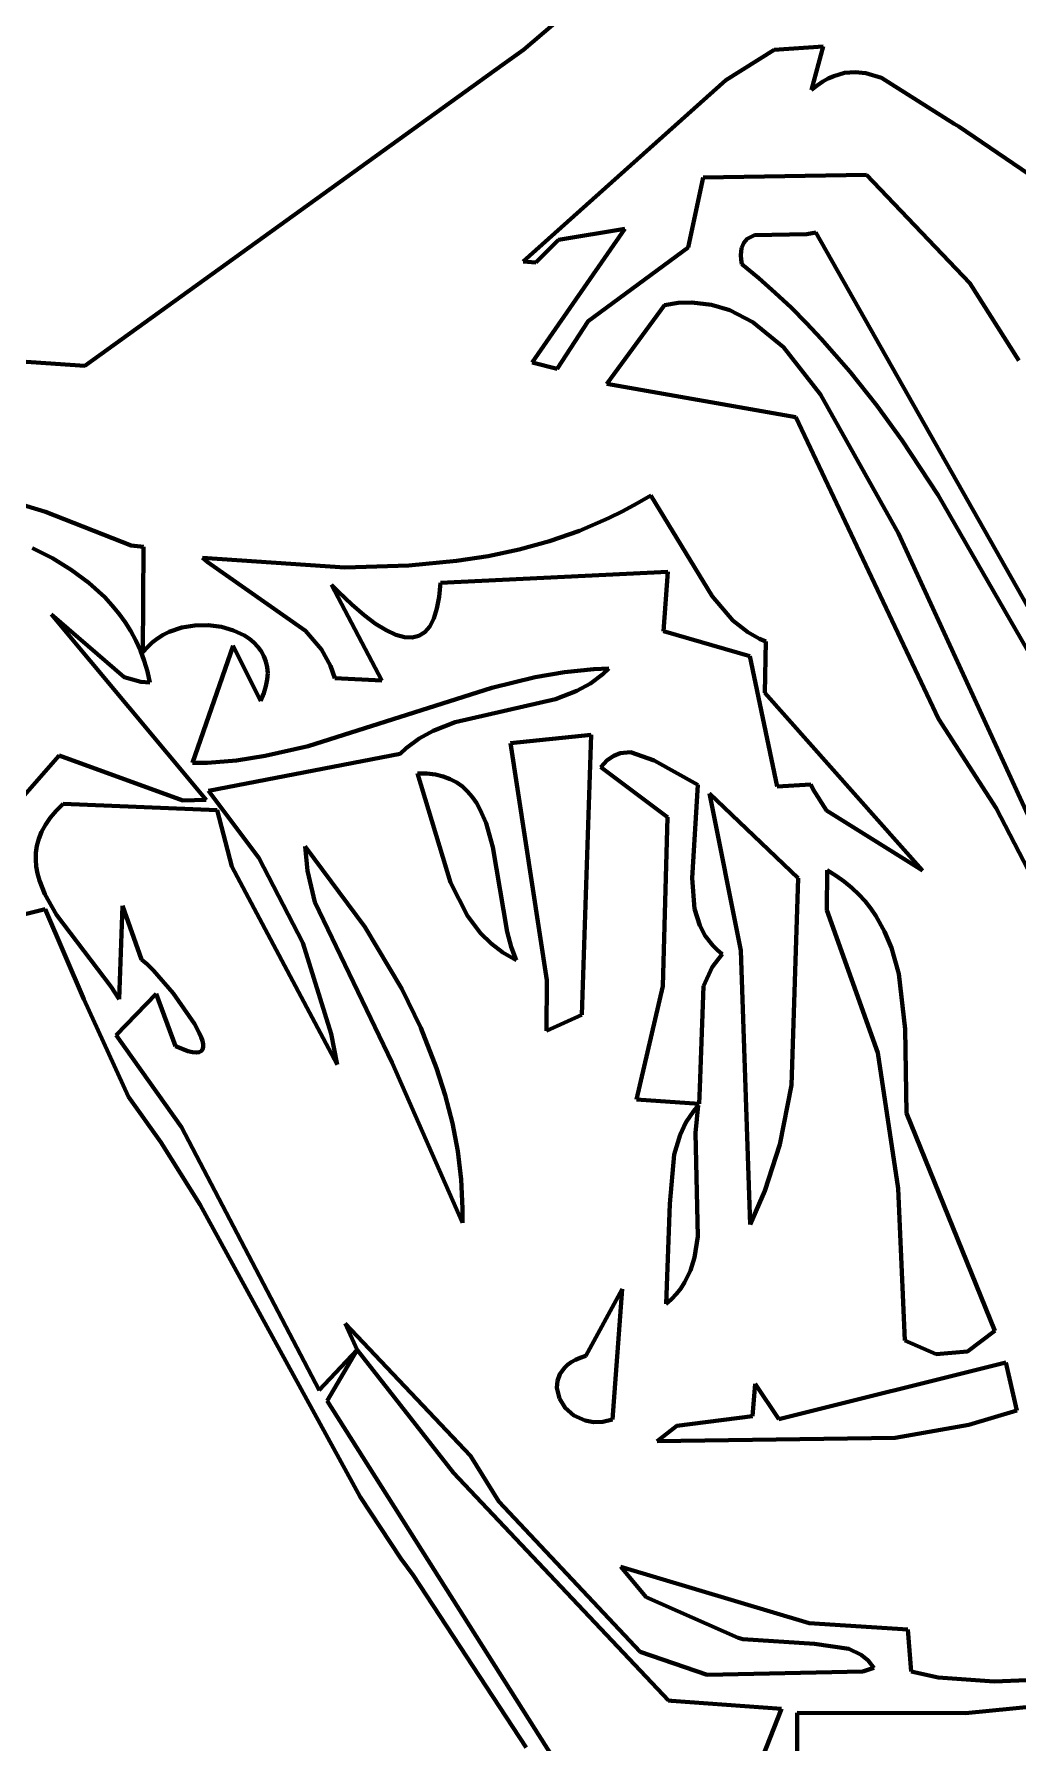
# Model space of a CAD drawing. Header units: millimetres. Extents: x 0 to 11, y 0 to 14.1.
# Drawn here: x 4.352 to 4.872, y 3.557 to 4.459 of the extents above; entities that cross this region are included whole.
import ezdxf

# ---------------------------------------------------------------- set-up
doc = ezdxf.new("R2010")
doc.units = ezdxf.units.MM
doc.layers.add('color#010101ff', color=7, linetype='CONTINUOUS', lineweight=100)
doc.layers.add('color#fefefeff', color=7, linetype='CONTINUOUS', lineweight=100)

msp = doc.modelspace()

# ---------------------------------------------------------------- linework, layer by layer
at = {"layer": 'color#010101ff'}
for p, q in [((4.61045, 4.45085), (4.67441, 4.50523)), ((4.59941, 4.44288), (4.61045, 4.45085)), ((4.74289, 4.4507), (4.7174, 4.43475)), ((4.76871, 4.45256), (4.74289, 4.4507)), ((4.76258, 4.42966), (4.76871, 4.45256)), ((4.37878, 4.28394), (4.59941, 4.44288)), ((4.7174, 4.43475), (4.6104, 4.33907)), ((4.76554, 4.43203), (4.76258, 4.42966)), ((4.76848, 4.43402), (4.76554, 4.43203)), ((4.7714, 4.43565), (4.76848, 4.43402)), ((4.77429, 4.43693), (4.7714, 4.43565)), ((4.78003, 4.43855), (4.77429, 4.43693)), ((4.78568, 4.43901), (4.78003, 4.43855)), ((4.79124, 4.43846), (4.78568, 4.43901)), ((4.79945, 4.43605), (4.79124, 4.43846)), ((4.83798, 4.41166), (4.79945, 4.43605)), ((4.84041, 4.41021), (4.83798, 4.41166)), ((5.09662, 4.2354), (4.84041, 4.41021)), ((4.69751, 4.34643), (4.70537, 4.38337)), ((4.70537, 4.38337), (4.79168, 4.38479)), ((4.79168, 4.38479), (4.84617, 4.32757)), ((4.66396, 4.35616), (4.61509, 4.28564)), ((4.61707, 4.33846), (4.62901, 4.35046)), ((4.62901, 4.35046), (4.66396, 4.35616)), ((4.72862, 4.3509), (4.72675, 4.34881)), ((4.73251, 4.35286), (4.72862, 4.3509)), ((4.76016, 4.35349), (4.73251, 4.35286)), ((4.76494, 4.35426), (4.76016, 4.35349)), ((4.94844, 4.02987), (4.76494, 4.35426)), ((4.64462, 4.30741), (4.69751, 4.34643)), ((4.72557, 4.34598), (4.7252, 4.34229)), ((4.7252, 4.34229), (4.72535, 4.3401)), ((4.72675, 4.34881), (4.72557, 4.34598)), ((4.6104, 4.33907), (4.61707, 4.33846)), ((4.72535, 4.3401), (4.72573, 4.33765)), ((4.72573, 4.33765), (4.73469, 4.33021)), ((4.73469, 4.33021), (4.74336, 4.32253)), ((4.74336, 4.32253), (4.75175, 4.31462)), ((4.84617, 4.32757), (4.87198, 4.28679)), ((4.68489, 4.3159), (4.65443, 4.27435)), ((4.69224, 4.3171), (4.68489, 4.3159)), ((4.69939, 4.31737), (4.69224, 4.3171)), ((4.70969, 4.31615), (4.69939, 4.31737)), ((4.71946, 4.31321), (4.70969, 4.31615)), ((4.75175, 4.31462), (4.75987, 4.30649)), ((4.6283, 4.28224), (4.64462, 4.30741)), ((4.73163, 4.30698), (4.71946, 4.31321)), ((4.74787, 4.29375), (4.73163, 4.30698)), ((4.75987, 4.30649), (4.76775, 4.29815)), ((4.20071, 4.29596), (4.37878, 4.28394)), ((4.76775, 4.29815), (4.7828, 4.28089)), ((4.76726, 4.26874), (4.74787, 4.29375)), ((4.61509, 4.28564), (4.6283, 4.28224)), ((4.7828, 4.28089), (4.79701, 4.26293)), ((4.65443, 4.27435), (4.75422, 4.25684)), ((4.80845, 4.19541), (4.76726, 4.26874)), ((4.79701, 4.26293), (4.81048, 4.24437)), ((4.75422, 4.25684), (4.8297, 4.0975)), ((4.81048, 4.24437), (4.82953, 4.21561)), ((4.67764, 4.21542), (4.67034, 4.2111)), ((4.7101, 4.16219), (4.67764, 4.21542)), ((4.82953, 4.21561), (4.91571, 4.06565)), ((4.35809, 4.20687), (4.33669, 4.21326)), ((4.40336, 4.18904), (4.35809, 4.20687)), ((4.66292, 4.20709), (4.65538, 4.20337)), ((4.67034, 4.2111), (4.66292, 4.20709)), ((4.63999, 4.19682), (4.62422, 4.19136)), ((4.65538, 4.20337), (4.63999, 4.19682)), ((4.3513, 4.18759), (4.36179, 4.1823)), ((4.40991, 4.18833), (4.40336, 4.18904)), ((4.40954, 4.13265), (4.40991, 4.18833)), ((4.62422, 4.19136), (4.60813, 4.18692)), ((4.94296, 3.90252), (4.80845, 4.19541)), ((4.36179, 4.1823), (4.37172, 4.17622)), ((4.51616, 4.17747), (4.44094, 4.18243)), ((4.44094, 4.18243), (4.44342, 4.18034)), ((4.44342, 4.18034), (4.49537, 4.144)), ((4.55, 4.17837), (4.51616, 4.17747)), ((4.57518, 4.18082), (4.55, 4.17837)), ((4.59176, 4.18343), (4.57518, 4.18082)), ((4.60813, 4.18692), (4.59176, 4.18343)), ((4.37172, 4.17622), (4.38095, 4.16933)), ((4.38095, 4.16933), (4.38934, 4.16163)), ((4.56593, 4.16198), (4.56659, 4.16937)), ((4.56659, 4.16937), (4.68674, 4.17507)), ((4.68674, 4.17507), (4.68437, 4.1437)), ((4.38934, 4.16163), (4.39318, 4.15748)), ((4.53576, 4.11762), (4.5091, 4.16824)), ((4.5091, 4.16824), (4.5128, 4.16448)), ((4.5128, 4.16448), (4.51983, 4.15779)), ((4.56479, 4.15567), (4.56593, 4.16198)), ((4.72102, 4.14938), (4.7101, 4.16219)), ((4.3997, 4.11946), (4.36118, 4.15254)), ((4.36118, 4.15254), (4.443, 4.05464)), ((4.39318, 4.15748), (4.39677, 4.15311)), ((4.39677, 4.15311), (4.40008, 4.14854)), ((4.51983, 4.15779), (4.52637, 4.15218)), ((4.52637, 4.15218), (4.53242, 4.14765)), ((4.56315, 4.15044), (4.56479, 4.15567)), ((4.40008, 4.14854), (4.4031, 4.14375)), ((4.4031, 4.14375), (4.40581, 4.13876)), ((4.42337, 4.14336), (4.42022, 4.1418)), ((4.43004, 4.14563), (4.42337, 4.14336)), ((4.43702, 4.14681), (4.43004, 4.14563)), ((4.44406, 4.14694), (4.43702, 4.14681)), ((4.45093, 4.14606), (4.44406, 4.14694)), ((4.45739, 4.14419), (4.45093, 4.14606)), ((4.46322, 4.14139), (4.45739, 4.14419)), ((4.49537, 4.144), (4.50375, 4.13414)), ((4.53242, 4.14765), (4.53798, 4.1442)), ((4.53798, 4.1442), (4.54304, 4.14184)), ((4.5553, 4.14126), (4.55841, 4.14324)), ((4.55841, 4.14324), (4.56103, 4.1463)), ((4.56103, 4.1463), (4.56315, 4.15044)), ((4.68437, 4.1437), (4.73, 4.13051)), ((4.729, 4.14316), (4.72102, 4.14938)), ((4.73509, 4.13979), (4.729, 4.14316)), ((4.40581, 4.13876), (4.40819, 4.13355)), ((4.40819, 4.13355), (4.41023, 4.12813)), ((4.41186, 4.13538), (4.40954, 4.13265)), ((4.41444, 4.13782), (4.41186, 4.13538)), ((4.41723, 4.13995), (4.41444, 4.13782)), ((4.42022, 4.1418), (4.41723, 4.13995)), ((4.43577, 4.07414), (4.45725, 4.13595)), ((4.45725, 4.13595), (4.47155, 4.10704)), ((4.46581, 4.13965), (4.46322, 4.14139)), ((4.46817, 4.13769), (4.46581, 4.13965)), ((4.47024, 4.13552), (4.46817, 4.13769)), ((4.472, 4.13313), (4.47024, 4.13552)), ((4.47343, 4.13054), (4.472, 4.13313)), ((4.50375, 4.13414), (4.50855, 4.1255)), ((4.54304, 4.14184), (4.54762, 4.14056)), ((4.54762, 4.14056), (4.55171, 4.14037)), ((4.55171, 4.14037), (4.5553, 4.14126)), ((4.7384, 4.13837), (4.73509, 4.13979)), ((4.73785, 4.11126), (4.7384, 4.13837)), ((4.41023, 4.12813), (4.41192, 4.12249)), ((4.4745, 4.12775), (4.47343, 4.13054)), ((4.47517, 4.12476), (4.4745, 4.12775)), ((4.47541, 4.12158), (4.47517, 4.12476)), ((4.50855, 4.1255), (4.51087, 4.11902)), ((4.65556, 4.12399), (4.64768, 4.12364)), ((4.65245, 4.1211), (4.65556, 4.12399)), ((4.73, 4.13051), (4.7444, 4.06181)), ((4.40837, 4.11701), (4.3997, 4.11946)), ((4.41323, 4.11664), (4.40837, 4.11701)), ((4.41192, 4.12249), (4.41323, 4.11664)), ((4.4745, 4.11466), (4.4752, 4.11821)), ((4.4752, 4.11821), (4.47541, 4.12158)), ((4.51087, 4.11902), (4.53576, 4.11762)), ((4.61666, 4.1194), (4.59385, 4.11388)), ((4.63207, 4.12204), (4.61666, 4.1194)), ((4.64768, 4.12364), (4.63207, 4.12204)), ((4.63872, 4.11227), (4.64582, 4.11619)), ((4.64582, 4.11619), (4.65245, 4.1211)), ((4.47155, 4.10704), (4.4733, 4.11093)), ((4.4733, 4.11093), (4.4745, 4.11466)), ((4.59385, 4.11388), (4.49676, 4.08304)), ((4.57438, 4.09569), (4.62736, 4.10787)), ((4.62736, 4.10787), (4.63872, 4.11227)), ((4.8211, 4.01736), (4.73785, 4.11126)), ((4.8297, 4.0975), (4.86007, 4.05023)), ((4.55547, 4.08705), (4.56278, 4.09112)), ((4.56278, 4.09112), (4.57438, 4.09569)), ((4.64618, 4.08896), (4.60359, 4.08468)), ((4.64125, 3.94112), (4.64618, 4.08896)), ((4.44416, 4.05949), (4.54534, 4.07896)), ((4.49676, 4.08304), (4.47416, 4.07787)), ((4.54534, 4.07896), (4.54859, 4.08195)), ((4.54859, 4.08195), (4.55547, 4.08705)), ((4.60359, 4.08468), (4.62275, 3.95942)), ((4.66162, 4.07939), (4.65811, 4.07799)), ((4.66694, 4.07984), (4.66162, 4.07939)), ((4.67954, 4.07537), (4.66694, 4.07984)), ((4.36524, 4.07815), (4.33175, 4.03985)), ((4.4306, 4.05433), (4.36524, 4.07815)), ((4.44354, 4.07429), (4.43577, 4.07414)), ((4.45893, 4.07553), (4.44354, 4.07429)), ((4.47416, 4.07787), (4.45893, 4.07553)), ((4.65465, 4.07556), (4.65124, 4.07196)), ((4.65124, 4.07196), (4.68649, 4.04549)), ((4.65811, 4.07799), (4.65465, 4.07556)), ((4.70259, 4.06261), (4.67954, 4.07537)), ((4.55456, 4.06857), (4.57198, 4.01103)), ((4.55949, 4.06853), (4.55456, 4.06857)), ((4.564, 4.06802), (4.55949, 4.06853)), ((4.56811, 4.06704), (4.564, 4.06802)), ((4.57184, 4.06564), (4.56811, 4.06704)), ((4.57521, 4.06384), (4.57184, 4.06564)), ((4.57825, 4.06167), (4.57521, 4.06384)), ((4.58098, 4.05915), (4.57825, 4.06167)), ((4.69964, 4.0133), (4.70259, 4.06261)), ((4.7444, 4.06181), (4.7623, 4.06277)), ((4.7623, 4.06277), (4.76341, 4.06021)), ((4.36372, 4.04886), (4.36747, 4.05253)), ((4.36747, 4.05253), (4.44868, 4.04931)), ((4.443, 4.05464), (4.4306, 4.05433)), ((4.47072, 4.02401), (4.44416, 4.05949)), ((4.58342, 4.0563), (4.58098, 4.05915)), ((4.58559, 4.05317), (4.58342, 4.0563)), ((4.58751, 4.04976), (4.58559, 4.05317)), ((4.70863, 4.05804), (4.72526, 3.97507)), ((4.7556, 4.01329), (4.70863, 4.05804)), ((4.76341, 4.06021), (4.77057, 4.04912)), ((4.35803, 4.0415), (4.36058, 4.04518)), ((4.36058, 4.04518), (4.36372, 4.04886)), ((4.44868, 4.04931), (4.45644, 4.0195)), ((4.59071, 4.04227), (4.58751, 4.04976)), ((4.68649, 4.04549), (4.68398, 3.95633)), ((4.77057, 4.04912), (4.8211, 4.01736)), ((4.86007, 4.05023), (4.92417, 3.92642)), ((4.35354, 4.03044), (4.35453, 4.03412)), ((4.35453, 4.03412), (4.35602, 4.03781)), ((4.35602, 4.03781), (4.35803, 4.0415)), ((4.59421, 4.02969), (4.59071, 4.04227)), ((4.3529, 4.02308), (4.353, 4.02676)), ((4.353, 4.02676), (4.35354, 4.03044)), ((4.52673, 3.98765), (4.4952, 4.0301)), ((4.4952, 4.0301), (4.4964, 4.01714)), ((4.60184, 3.98492), (4.59421, 4.02969)), ((4.3532, 4.0194), (4.3529, 4.02308)), ((4.35386, 4.01573), (4.3532, 4.0194)), ((4.35487, 4.01207), (4.35386, 4.01573)), ((4.45644, 4.0195), (4.51205, 3.91483)), ((4.49388, 3.9791), (4.47072, 4.02401)), ((4.4964, 4.01714), (4.5003, 4.00059)), ((4.77078, 4.0175), (4.77066, 3.99639)), ((4.77551, 4.01459), (4.77078, 4.0175)), ((4.35779, 4.00479), (4.35487, 4.01207)), ((4.57198, 4.01103), (4.58089, 3.99348)), ((4.70083, 3.99719), (4.69964, 4.0133)), ((4.75205, 3.904), (4.7556, 4.01329)), ((4.77986, 4.01149), (4.77551, 4.01459)), ((4.78386, 4.00821), (4.77986, 4.01149)), ((4.78751, 4.00475), (4.78386, 4.00821)), ((4.36397, 3.99395), (4.35779, 4.00479)), ((4.39874, 3.99878), (4.39706, 3.94935)), ((4.40874, 3.97036), (4.39874, 3.99878)), ((4.5003, 4.00059), (4.54118, 3.91575)), ((4.79084, 4.00113), (4.78751, 4.00475)), ((4.79385, 3.99736), (4.79084, 4.00113)), ((4.33803, 3.99205), (4.35798, 3.997)), ((4.35798, 3.997), (4.37826, 3.94932)), ((4.39284, 3.95588), (4.36397, 3.99395)), ((4.58089, 3.99348), (4.58786, 3.98427)), ((4.70354, 3.98829), (4.70083, 3.99719)), ((4.77066, 3.99639), (4.79764, 3.92101)), ((4.79657, 3.99344), (4.79385, 3.99736)), ((4.80119, 3.9852), (4.79657, 3.99344)), ((4.54622, 3.95481), (4.52673, 3.98765)), ((4.58786, 3.98427), (4.59334, 3.97884)), ((4.60395, 3.97705), (4.60184, 3.98492)), ((4.70644, 3.98281), (4.70354, 3.98829)), ((4.71038, 3.97776), (4.70644, 3.98281)), ((4.8048, 3.9765), (4.80119, 3.9852)), ((4.50898, 3.93112), (4.49388, 3.9791)), ((4.59334, 3.97884), (4.59958, 3.97407)), ((4.59958, 3.97407), (4.60666, 3.97005)), ((4.60666, 3.97005), (4.60395, 3.97705)), ((4.71014, 3.96629), (4.71547, 3.9732)), ((4.71277, 3.97542), (4.71038, 3.97776)), ((4.71547, 3.9732), (4.71277, 3.97542)), ((4.72526, 3.97507), (4.73018, 3.83036)), ((4.80862, 3.96272), (4.8048, 3.9765)), ((4.41006, 3.96932), (4.40874, 3.97036)), ((4.41158, 3.96798), (4.41006, 3.96932)), ((4.4151, 3.96451), (4.41158, 3.96798)), ((4.42542, 3.9526), (4.4151, 3.96451)), ((4.70557, 3.95623), (4.71014, 3.96629)), ((4.81203, 3.93348), (4.80862, 3.96272)), ((4.39706, 3.94935), (4.39284, 3.95588)), ((4.43674, 3.93642), (4.42542, 3.9526)), ((4.55619, 3.93422), (4.54622, 3.95481)), ((4.62275, 3.95942), (4.62255, 3.93272)), ((4.68398, 3.95633), (4.67021, 3.89644)), ((4.70357, 3.90249), (4.70557, 3.95623)), ((4.37826, 3.94932), (4.40197, 3.8978)), ((4.39538, 3.93042), (4.41644, 3.95216)), ((4.41644, 3.95216), (4.42667, 3.92467)), ((4.43931, 3.93158), (4.43674, 3.93642)), ((4.62255, 3.93272), (4.64125, 3.94112)), ((4.4299, 3.88176), (4.39538, 3.93042)), ((4.44025, 3.9294), (4.43931, 3.93158)), ((4.44091, 3.92741), (4.44025, 3.9294)), ((4.44128, 3.92564), (4.44091, 3.92741)), ((4.44132, 3.92413), (4.44128, 3.92564)), ((4.51205, 3.91483), (4.50898, 3.93112)), ((4.56459, 3.91305), (4.55619, 3.93422)), ((4.81279, 3.88912), (4.81203, 3.93348)), ((4.42667, 3.92467), (4.43022, 3.9231)), ((4.43022, 3.9231), (4.43322, 3.92202)), ((4.43322, 3.92202), (4.4357, 3.9214)), ((4.4357, 3.9214), (4.43769, 3.9212)), ((4.43769, 3.9212), (4.43923, 3.92141)), ((4.43923, 3.92141), (4.44032, 3.92198)), ((4.44032, 3.92198), (4.44101, 3.9229)), ((4.44101, 3.9229), (4.44132, 3.92413)), ((4.79764, 3.92101), (4.80836, 3.84947)), ((4.54118, 3.91575), (4.57819, 3.83121)), ((4.5692, 3.89862), (4.56459, 3.91305)), ((4.57294, 3.88398), (4.5692, 3.89862)), ((4.70324, 3.89417), (4.70357, 3.90249)), ((4.74578, 3.87258), (4.75205, 3.904)), ((4.40197, 3.8978), (4.41903, 3.87392)), ((4.67021, 3.89644), (4.70324, 3.89417)), ((4.70035, 3.89037), (4.69627, 3.88424)), ((4.70279, 3.89328), (4.70035, 3.89037)), ((4.70136, 3.8788), (4.70279, 3.89328)), ((4.50262, 3.74289), (4.4299, 3.88176)), ((4.57574, 3.86913), (4.57294, 3.88398)), ((4.69627, 3.88424), (4.69316, 3.87774)), ((4.8594, 3.77421), (4.81279, 3.88912)), ((4.41903, 3.87392), (4.43972, 3.84083)), ((4.69316, 3.87774), (4.69003, 3.86741)), ((4.70261, 3.82398), (4.70136, 3.8788)), ((4.73797, 3.84815), (4.74578, 3.87258)), ((4.57754, 3.85409), (4.57574, 3.86913)), ((4.69003, 3.86741), (4.68774, 3.8414)), ((4.57826, 3.83888), (4.57754, 3.85409)), ((4.73018, 3.83036), (4.73797, 3.84815)), ((4.80836, 3.84947), (4.8119, 3.76913)), ((4.43972, 3.84083), (4.52421, 3.68663)), ((4.57819, 3.83121), (4.57826, 3.83888)), ((4.68774, 3.8414), (4.68581, 3.78842)), ((4.70084, 3.81301), (4.70261, 3.82398)), ((4.69867, 3.80614), (4.70084, 3.81301)), ((4.69357, 3.79667), (4.69554, 3.7997)), ((4.69554, 3.7997), (4.69867, 3.80614)), ((4.66253, 3.79629), (4.64336, 3.76101)), ((4.65747, 3.72746), (4.66253, 3.79629)), ((4.68581, 3.78842), (4.68872, 3.79102)), ((4.68872, 3.79102), (4.6913, 3.79377)), ((4.6913, 3.79377), (4.69357, 3.79667)), ((4.51627, 3.7781), (4.5226, 3.76412)), ((4.58258, 3.70822), (4.51627, 3.7781)), ((4.84492, 3.76327), (4.8594, 3.77421)), ((4.5226, 3.76412), (4.50262, 3.74289)), ((4.50686, 3.73729), (4.5226, 3.76412)), ((4.5226, 3.76412), (4.57355, 3.69918)), ((4.8119, 3.76913), (4.82844, 3.762)), ((4.82844, 3.762), (4.84492, 3.76327)), ((4.63212, 3.75467), (4.62974, 3.75134)), ((4.63375, 3.7562), (4.63212, 3.75467)), ((4.63567, 3.75761), (4.63375, 3.7562)), ((4.63791, 3.7589), (4.63567, 3.75761)), ((4.64047, 3.76004), (4.63791, 3.7589)), ((4.64336, 3.76101), (4.64047, 3.76004)), ((4.86521, 3.75752), (4.74537, 3.72753)), ((4.87106, 3.73218), (4.86521, 3.75752)), ((4.62845, 3.74776), (4.62816, 3.74407)), ((4.62974, 3.75134), (4.62845, 3.74776)), ((4.7328, 3.74619), (4.73149, 3.72916)), ((4.74537, 3.72753), (4.7328, 3.74619)), ((4.63958, 3.52776), (4.50686, 3.73729)), ((4.62816, 3.74407), (4.62944, 3.73859)), ((4.62944, 3.73859), (4.63252, 3.7336)), ((4.63252, 3.7336), (4.63714, 3.72954)), ((4.63714, 3.72954), (4.64302, 3.72686)), ((4.65235, 3.72622), (4.65747, 3.72746)), ((4.73149, 3.72916), (4.6914, 3.72404)), ((4.84564, 3.72459), (4.87106, 3.73218)), ((4.64302, 3.72686), (4.64751, 3.72607)), ((4.64751, 3.72607), (4.65235, 3.72622)), ((4.6914, 3.72404), (4.68106, 3.71604)), ((4.80669, 3.71773), (4.84564, 3.72459)), ((4.68106, 3.71604), (4.80669, 3.71773)), ((4.59754, 3.68407), (4.58258, 3.70822)), ((4.57355, 3.69918), (4.68703, 3.57901)), ((4.52421, 3.68663), (4.54579, 3.65402)), ((4.67208, 3.60471), (4.59754, 3.68407)), ((4.54579, 3.65402), (4.55215, 3.64521)), ((4.76134, 3.61978), (4.66193, 3.64952)), ((4.66193, 3.64952), (4.67523, 3.63361)), ((4.55215, 3.64521), (4.61192, 3.55415)), ((4.67523, 3.63361), (4.72392, 3.61212)), ((4.8135, 3.61654), (4.76134, 3.61978)), ((4.72392, 3.61212), (4.72623, 3.61132)), ((4.72623, 3.61132), (4.76424, 3.60893)), ((4.81511, 3.59437), (4.8135, 3.61654)), ((4.7074, 3.59263), (4.67208, 3.60471)), ((4.76424, 3.60893), (4.78231, 3.60631)), ((4.78231, 3.60631), (4.78875, 3.60321)), ((4.78875, 3.60321), (4.79243, 3.6002)), ((4.78965, 3.59433), (4.7074, 3.59263)), ((4.79553, 3.59631), (4.78965, 3.59433)), ((4.79243, 3.6002), (4.79553, 3.59631)), ((4.82938, 3.5912), (4.81511, 3.59437)), ((4.95614, 3.59299), (4.85901, 3.58909)), ((4.85901, 3.58909), (4.82938, 3.5912)), ((4.68703, 3.57901), (4.68863, 3.57889)), ((4.68863, 3.57889), (4.7467, 3.57454)), ((4.7467, 3.57454), (4.72966, 3.53104)), ((4.84393, 3.57239), (4.9219, 3.57997)), ((4.75494, 3.52819), (4.75507, 3.57248)), ((4.75507, 3.57248), (4.84393, 3.57239))]:
    msp.add_line(p, q, dxfattribs=at)
at = {"layer": 'color#fefefeff'}
for p, q in [((4.67441, 4.50523), (4.61045, 4.45085)), ((4.61045, 4.45085), (4.59941, 4.44288)), ((4.7174, 4.43475), (4.74289, 4.4507)), ((4.74289, 4.4507), (4.76871, 4.45256)), ((4.76871, 4.45256), (4.76258, 4.42966)), ((4.59941, 4.44288), (4.37878, 4.28394)), ((4.6104, 4.33907), (4.7174, 4.43475)), ((4.76258, 4.42966), (4.76554, 4.43203)), ((4.76554, 4.43203), (4.76848, 4.43402)), ((4.76848, 4.43402), (4.7714, 4.43565)), ((4.7714, 4.43565), (4.77429, 4.43693)), ((4.77429, 4.43693), (4.78003, 4.43855)), ((4.78003, 4.43855), (4.78568, 4.43901)), ((4.78568, 4.43901), (4.79124, 4.43846)), ((4.79124, 4.43846), (4.79945, 4.43605)), ((4.79945, 4.43605), (4.83798, 4.41166)), ((4.83798, 4.41166), (4.84041, 4.41021)), ((4.84041, 4.41021), (5.09662, 4.2354)), ((4.70537, 4.38337), (4.69751, 4.34643)), ((4.79168, 4.38479), (4.70537, 4.38337)), ((4.84617, 4.32757), (4.79168, 4.38479)), ((4.61509, 4.28564), (4.66396, 4.35616)), ((4.62901, 4.35046), (4.61707, 4.33846)), ((4.66396, 4.35616), (4.62901, 4.35046)), ((4.72675, 4.34881), (4.72862, 4.3509)), ((4.72862, 4.3509), (4.73251, 4.35286)), ((4.73251, 4.35286), (4.76016, 4.35349)), ((4.76016, 4.35349), (4.76494, 4.35426)), ((4.76494, 4.35426), (4.94844, 4.02987)), ((4.69751, 4.34643), (4.64462, 4.30741)), ((4.7252, 4.34229), (4.72557, 4.34598)), ((4.72535, 4.3401), (4.7252, 4.34229)), ((4.72557, 4.34598), (4.72675, 4.34881)), ((4.61707, 4.33846), (4.6104, 4.33907)), ((4.72573, 4.33765), (4.72535, 4.3401)), ((4.73469, 4.33021), (4.72573, 4.33765)), ((4.74336, 4.32253), (4.73469, 4.33021)), ((4.75175, 4.31462), (4.74336, 4.32253)), ((4.87198, 4.28679), (4.84617, 4.32757)), ((4.65443, 4.27435), (4.68489, 4.3159)), ((4.68489, 4.3159), (4.69224, 4.3171)), ((4.69224, 4.3171), (4.69939, 4.31737)), ((4.69939, 4.31737), (4.70969, 4.31615)), ((4.70969, 4.31615), (4.71946, 4.31321)), ((4.75987, 4.30649), (4.75175, 4.31462)), ((4.64462, 4.30741), (4.6283, 4.28224)), ((4.71946, 4.31321), (4.73163, 4.30698)), ((4.73163, 4.30698), (4.74787, 4.29375)), ((4.76775, 4.29815), (4.75987, 4.30649)), ((4.37878, 4.28394), (4.20071, 4.29596)), ((4.7828, 4.28089), (4.76775, 4.29815)), ((4.74787, 4.29375), (4.76726, 4.26874)), ((4.6283, 4.28224), (4.61509, 4.28564)), ((4.79701, 4.26293), (4.7828, 4.28089)), ((4.75422, 4.25684), (4.65443, 4.27435)), ((4.76726, 4.26874), (4.80845, 4.19541)), ((4.81048, 4.24437), (4.79701, 4.26293)), ((4.8297, 4.0975), (4.75422, 4.25684)), ((4.82953, 4.21561), (4.81048, 4.24437)), ((4.67034, 4.2111), (4.67764, 4.21542)), ((4.67764, 4.21542), (4.7101, 4.16219)), ((4.91571, 4.06565), (4.82953, 4.21561)), ((4.33669, 4.21326), (4.35809, 4.20687)), ((4.35809, 4.20687), (4.40336, 4.18904)), ((4.65538, 4.20337), (4.66292, 4.20709)), ((4.66292, 4.20709), (4.67034, 4.2111)), ((4.62422, 4.19136), (4.63999, 4.19682)), ((4.63999, 4.19682), (4.65538, 4.20337)), ((4.36179, 4.1823), (4.3513, 4.18759)), ((4.40336, 4.18904), (4.40991, 4.18833)), ((4.40991, 4.18833), (4.40954, 4.13265)), ((4.60813, 4.18692), (4.62422, 4.19136)), ((4.80845, 4.19541), (4.94296, 3.90252)), ((4.37172, 4.17622), (4.36179, 4.1823)), ((4.44342, 4.18034), (4.44094, 4.18243)), ((4.44094, 4.18243), (4.51616, 4.17747)), ((4.49537, 4.144), (4.44342, 4.18034)), ((4.51616, 4.17747), (4.55, 4.17837)), ((4.55, 4.17837), (4.57518, 4.18082)), ((4.57518, 4.18082), (4.59176, 4.18343)), ((4.59176, 4.18343), (4.60813, 4.18692)), ((4.38095, 4.16933), (4.37172, 4.17622)), ((4.38934, 4.16163), (4.38095, 4.16933)), ((4.56659, 4.16937), (4.56593, 4.16198)), ((4.68674, 4.17507), (4.56659, 4.16937)), ((4.68437, 4.1437), (4.68674, 4.17507)), ((4.39318, 4.15748), (4.38934, 4.16163)), ((4.5128, 4.16448), (4.5091, 4.16824)), ((4.5091, 4.16824), (4.53576, 4.11762)), ((4.51983, 4.15779), (4.5128, 4.16448)), ((4.56593, 4.16198), (4.56479, 4.15567)), ((4.7101, 4.16219), (4.72102, 4.14938)), ((4.443, 4.05464), (4.36118, 4.15254)), ((4.36118, 4.15254), (4.3997, 4.11946)), ((4.39677, 4.15311), (4.39318, 4.15748)), ((4.40008, 4.14854), (4.39677, 4.15311)), ((4.52637, 4.15218), (4.51983, 4.15779)), ((4.53242, 4.14765), (4.52637, 4.15218)), ((4.56479, 4.15567), (4.56315, 4.15044)), ((4.4031, 4.14375), (4.40008, 4.14854)), ((4.40581, 4.13876), (4.4031, 4.14375)), ((4.42022, 4.1418), (4.42337, 4.14336)), ((4.42337, 4.14336), (4.43004, 4.14563)), ((4.43004, 4.14563), (4.43702, 4.14681)), ((4.43702, 4.14681), (4.44406, 4.14694)), ((4.44406, 4.14694), (4.45093, 4.14606)), ((4.45093, 4.14606), (4.45739, 4.14419)), ((4.45739, 4.14419), (4.46322, 4.14139)), ((4.50375, 4.13414), (4.49537, 4.144)), ((4.53798, 4.1442), (4.53242, 4.14765)), ((4.54304, 4.14184), (4.53798, 4.1442)), ((4.55841, 4.14324), (4.5553, 4.14126)), ((4.56103, 4.1463), (4.55841, 4.14324)), ((4.56315, 4.15044), (4.56103, 4.1463)), ((4.73, 4.13051), (4.68437, 4.1437)), ((4.72102, 4.14938), (4.729, 4.14316)), ((4.729, 4.14316), (4.73509, 4.13979)), ((4.40819, 4.13355), (4.40581, 4.13876)), ((4.41023, 4.12813), (4.40819, 4.13355)), ((4.40954, 4.13265), (4.41186, 4.13538)), ((4.41186, 4.13538), (4.41444, 4.13782)), ((4.41444, 4.13782), (4.41723, 4.13995)), ((4.41723, 4.13995), (4.42022, 4.1418)), ((4.45725, 4.13595), (4.43577, 4.07414)), ((4.47155, 4.10704), (4.45725, 4.13595)), ((4.46322, 4.14139), (4.46581, 4.13965)), ((4.46581, 4.13965), (4.46817, 4.13769)), ((4.46817, 4.13769), (4.47024, 4.13552)), ((4.47024, 4.13552), (4.472, 4.13313)), ((4.472, 4.13313), (4.47343, 4.13054)), ((4.50855, 4.1255), (4.50375, 4.13414)), ((4.54762, 4.14056), (4.54304, 4.14184)), ((4.55171, 4.14037), (4.54762, 4.14056)), ((4.5553, 4.14126), (4.55171, 4.14037)), ((4.73509, 4.13979), (4.7384, 4.13837)), ((4.7384, 4.13837), (4.73785, 4.11126)), ((4.41192, 4.12249), (4.41023, 4.12813)), ((4.47343, 4.13054), (4.4745, 4.12775)), ((4.4745, 4.12775), (4.47517, 4.12476)), ((4.47517, 4.12476), (4.47541, 4.12158)), ((4.51087, 4.11902), (4.50855, 4.1255)), ((4.64768, 4.12364), (4.65556, 4.12399)), ((4.65556, 4.12399), (4.65245, 4.1211)), ((4.7444, 4.06181), (4.73, 4.13051)), ((4.3997, 4.11946), (4.40837, 4.11701)), ((4.40837, 4.11701), (4.41323, 4.11664)), ((4.41323, 4.11664), (4.41192, 4.12249)), ((4.4752, 4.11821), (4.4745, 4.11466)), ((4.47541, 4.12158), (4.4752, 4.11821)), ((4.53576, 4.11762), (4.51087, 4.11902)), ((4.59385, 4.11388), (4.61666, 4.1194)), ((4.61666, 4.1194), (4.63207, 4.12204)), ((4.63207, 4.12204), (4.64768, 4.12364)), ((4.64582, 4.11619), (4.63872, 4.11227)), ((4.65245, 4.1211), (4.64582, 4.11619)), ((4.4733, 4.11093), (4.47155, 4.10704)), ((4.4745, 4.11466), (4.4733, 4.11093)), ((4.49676, 4.08304), (4.59385, 4.11388)), ((4.62736, 4.10787), (4.57438, 4.09569)), ((4.63872, 4.11227), (4.62736, 4.10787)), ((4.73785, 4.11126), (4.8211, 4.01736)), ((4.86007, 4.05023), (4.8297, 4.0975)), ((4.56278, 4.09112), (4.55547, 4.08705)), ((4.57438, 4.09569), (4.56278, 4.09112)), ((4.60359, 4.08468), (4.64618, 4.08896)), ((4.64618, 4.08896), (4.64125, 3.94112)), ((4.54534, 4.07896), (4.44416, 4.05949)), ((4.47416, 4.07787), (4.49676, 4.08304)), ((4.54859, 4.08195), (4.54534, 4.07896)), ((4.55547, 4.08705), (4.54859, 4.08195)), ((4.62275, 3.95942), (4.60359, 4.08468)), ((4.65811, 4.07799), (4.66162, 4.07939)), ((4.66162, 4.07939), (4.66694, 4.07984)), ((4.66694, 4.07984), (4.67954, 4.07537)), ((4.33175, 4.03985), (4.36524, 4.07815)), ((4.36524, 4.07815), (4.4306, 4.05433)), ((4.43577, 4.07414), (4.44354, 4.07429)), ((4.44354, 4.07429), (4.45893, 4.07553)), ((4.45893, 4.07553), (4.47416, 4.07787)), ((4.65124, 4.07196), (4.65465, 4.07556)), ((4.68649, 4.04549), (4.65124, 4.07196)), ((4.65465, 4.07556), (4.65811, 4.07799)), ((4.67954, 4.07537), (4.70259, 4.06261)), ((4.55456, 4.06857), (4.55949, 4.06853)), ((4.57198, 4.01103), (4.55456, 4.06857)), ((4.55949, 4.06853), (4.564, 4.06802)), ((4.564, 4.06802), (4.56811, 4.06704)), ((4.56811, 4.06704), (4.57184, 4.06564)), ((4.57184, 4.06564), (4.57521, 4.06384)), ((4.57521, 4.06384), (4.57825, 4.06167)), ((4.57825, 4.06167), (4.58098, 4.05915)), ((4.70259, 4.06261), (4.69964, 4.0133)), ((4.7623, 4.06277), (4.7444, 4.06181)), ((4.76341, 4.06021), (4.7623, 4.06277)), ((4.36747, 4.05253), (4.36372, 4.04886)), ((4.44868, 4.04931), (4.36747, 4.05253)), ((4.4306, 4.05433), (4.443, 4.05464)), ((4.44416, 4.05949), (4.47072, 4.02401)), ((4.58098, 4.05915), (4.58342, 4.0563)), ((4.58342, 4.0563), (4.58559, 4.05317)), ((4.58559, 4.05317), (4.58751, 4.04976)), ((4.70863, 4.05804), (4.7556, 4.01329)), ((4.72526, 3.97507), (4.70863, 4.05804)), ((4.77057, 4.04912), (4.76341, 4.06021)), ((4.36058, 4.04518), (4.35803, 4.0415)), ((4.36372, 4.04886), (4.36058, 4.04518)), ((4.45644, 4.0195), (4.44868, 4.04931)), ((4.58751, 4.04976), (4.59071, 4.04227)), ((4.68398, 3.95633), (4.68649, 4.04549)), ((4.8211, 4.01736), (4.77057, 4.04912)), ((4.92417, 3.92642), (4.86007, 4.05023)), ((4.35453, 4.03412), (4.35354, 4.03044)), ((4.35602, 4.03781), (4.35453, 4.03412)), ((4.35803, 4.0415), (4.35602, 4.03781)), ((4.59071, 4.04227), (4.59421, 4.02969)), ((4.353, 4.02676), (4.3529, 4.02308)), ((4.35354, 4.03044), (4.353, 4.02676)), ((4.4964, 4.01714), (4.4952, 4.0301)), ((4.4952, 4.0301), (4.52673, 3.98765)), ((4.59421, 4.02969), (4.60184, 3.98492)), ((4.3529, 4.02308), (4.3532, 4.0194)), ((4.3532, 4.0194), (4.35386, 4.01573)), ((4.35386, 4.01573), (4.35487, 4.01207)), ((4.51205, 3.91483), (4.45644, 4.0195)), ((4.47072, 4.02401), (4.49388, 3.9791)), ((4.5003, 4.00059), (4.4964, 4.01714)), ((4.77066, 3.99639), (4.77078, 4.0175)), ((4.77078, 4.0175), (4.77551, 4.01459)), ((4.35487, 4.01207), (4.35779, 4.00479)), ((4.58089, 3.99348), (4.57198, 4.01103)), ((4.69964, 4.0133), (4.70083, 3.99719)), ((4.7556, 4.01329), (4.75205, 3.904)), ((4.77551, 4.01459), (4.77986, 4.01149)), ((4.77986, 4.01149), (4.78386, 4.00821)), ((4.78386, 4.00821), (4.78751, 4.00475)), ((4.35779, 4.00479), (4.36397, 3.99395)), ((4.39706, 3.94935), (4.39874, 3.99878)), ((4.39874, 3.99878), (4.40874, 3.97036)), ((4.54118, 3.91575), (4.5003, 4.00059)), ((4.78751, 4.00475), (4.79084, 4.00113)), ((4.79084, 4.00113), (4.79385, 3.99736)), ((4.35798, 3.997), (4.33803, 3.99205)), ((4.37826, 3.94932), (4.35798, 3.997)), ((4.36397, 3.99395), (4.39284, 3.95588)), ((4.58786, 3.98427), (4.58089, 3.99348)), ((4.70083, 3.99719), (4.70354, 3.98829)), ((4.79764, 3.92101), (4.77066, 3.99639)), ((4.79385, 3.99736), (4.79657, 3.99344)), ((4.79657, 3.99344), (4.80119, 3.9852)), ((4.52673, 3.98765), (4.54622, 3.95481)), ((4.59334, 3.97884), (4.58786, 3.98427)), ((4.60184, 3.98492), (4.60395, 3.97705)), ((4.70354, 3.98829), (4.70644, 3.98281)), ((4.70644, 3.98281), (4.71038, 3.97776)), ((4.80119, 3.9852), (4.8048, 3.9765)), ((4.49388, 3.9791), (4.50898, 3.93112)), ((4.59958, 3.97407), (4.59334, 3.97884)), ((4.60666, 3.97005), (4.59958, 3.97407)), ((4.60395, 3.97705), (4.60666, 3.97005)), ((4.71547, 3.9732), (4.71014, 3.96629)), ((4.71038, 3.97776), (4.71277, 3.97542)), ((4.71277, 3.97542), (4.71547, 3.9732)), ((4.73018, 3.83036), (4.72526, 3.97507)), ((4.8048, 3.9765), (4.80862, 3.96272)), ((4.40874, 3.97036), (4.41006, 3.96932)), ((4.41006, 3.96932), (4.41158, 3.96798)), ((4.41158, 3.96798), (4.4151, 3.96451)), ((4.4151, 3.96451), (4.42542, 3.9526)), ((4.71014, 3.96629), (4.70557, 3.95623)), ((4.80862, 3.96272), (4.81203, 3.93348)), ((4.39284, 3.95588), (4.39706, 3.94935)), ((4.42542, 3.9526), (4.43674, 3.93642)), ((4.54622, 3.95481), (4.55619, 3.93422)), ((4.62255, 3.93272), (4.62275, 3.95942)), ((4.67021, 3.89644), (4.68398, 3.95633)), ((4.70557, 3.95623), (4.70357, 3.90249)), ((4.40197, 3.8978), (4.37826, 3.94932)), ((4.41644, 3.95216), (4.39538, 3.93042)), ((4.42667, 3.92467), (4.41644, 3.95216)), ((4.43674, 3.93642), (4.43931, 3.93158)), ((4.64125, 3.94112), (4.62255, 3.93272)), ((4.39538, 3.93042), (4.4299, 3.88176)), ((4.43931, 3.93158), (4.44025, 3.9294)), ((4.44025, 3.9294), (4.44091, 3.92741)), ((4.44091, 3.92741), (4.44128, 3.92564)), ((4.44128, 3.92564), (4.44132, 3.92413)), ((4.50898, 3.93112), (4.51205, 3.91483)), ((4.55619, 3.93422), (4.56459, 3.91305)), ((4.81203, 3.93348), (4.81279, 3.88912)), ((4.43022, 3.9231), (4.42667, 3.92467)), ((4.43322, 3.92202), (4.43022, 3.9231)), ((4.4357, 3.9214), (4.43322, 3.92202)), ((4.43769, 3.9212), (4.4357, 3.9214)), ((4.43923, 3.92141), (4.43769, 3.9212)), ((4.44032, 3.92198), (4.43923, 3.92141)), ((4.44101, 3.9229), (4.44032, 3.92198)), ((4.44132, 3.92413), (4.44101, 3.9229)), ((4.80836, 3.84947), (4.79764, 3.92101)), ((4.57819, 3.83121), (4.54118, 3.91575)), ((4.56459, 3.91305), (4.5692, 3.89862)), ((4.5692, 3.89862), (4.57294, 3.88398)), ((4.70357, 3.90249), (4.70324, 3.89417)), ((4.75205, 3.904), (4.74578, 3.87258)), ((4.41903, 3.87392), (4.40197, 3.8978)), ((4.70324, 3.89417), (4.67021, 3.89644)), ((4.69627, 3.88424), (4.70035, 3.89037)), ((4.70035, 3.89037), (4.70279, 3.89328)), ((4.70279, 3.89328), (4.70136, 3.8788)), ((4.4299, 3.88176), (4.50262, 3.74289)), ((4.57294, 3.88398), (4.57574, 3.86913)), ((4.69316, 3.87774), (4.69627, 3.88424)), ((4.81279, 3.88912), (4.8594, 3.77421)), ((4.43972, 3.84083), (4.41903, 3.87392)), ((4.69003, 3.86741), (4.69316, 3.87774)), ((4.70136, 3.8788), (4.70261, 3.82398)), ((4.74578, 3.87258), (4.73797, 3.84815)), ((4.57574, 3.86913), (4.57754, 3.85409)), ((4.68774, 3.8414), (4.69003, 3.86741)), ((4.57754, 3.85409), (4.57826, 3.83888)), ((4.73797, 3.84815), (4.73018, 3.83036)), ((4.8119, 3.76913), (4.80836, 3.84947)), ((4.52421, 3.68663), (4.43972, 3.84083)), ((4.57826, 3.83888), (4.57819, 3.83121)), ((4.68581, 3.78842), (4.68774, 3.8414)), ((4.70261, 3.82398), (4.70084, 3.81301)), ((4.70084, 3.81301), (4.69867, 3.80614)), ((4.69554, 3.7997), (4.69357, 3.79667)), ((4.69867, 3.80614), (4.69554, 3.7997)), ((4.64336, 3.76101), (4.66253, 3.79629)), ((4.66253, 3.79629), (4.65747, 3.72746)), ((4.68872, 3.79102), (4.68581, 3.78842)), ((4.6913, 3.79377), (4.68872, 3.79102)), ((4.69357, 3.79667), (4.6913, 3.79377)), ((4.51627, 3.7781), (4.58258, 3.70822)), ((4.5226, 3.76412), (4.51627, 3.7781)), ((4.8594, 3.77421), (4.84492, 3.76327)), ((4.50262, 3.74289), (4.5226, 3.76412)), ((4.5226, 3.76412), (4.50686, 3.73729)), ((4.57355, 3.69918), (4.5226, 3.76412)), ((4.82844, 3.762), (4.8119, 3.76913)), ((4.84492, 3.76327), (4.82844, 3.762)), ((4.62974, 3.75134), (4.63212, 3.75467)), ((4.63212, 3.75467), (4.63375, 3.7562)), ((4.63375, 3.7562), (4.63567, 3.75761)), ((4.63567, 3.75761), (4.63791, 3.7589)), ((4.63791, 3.7589), (4.64047, 3.76004)), ((4.64047, 3.76004), (4.64336, 3.76101)), ((4.74537, 3.72753), (4.86521, 3.75752)), ((4.86521, 3.75752), (4.87106, 3.73218)), ((4.62816, 3.74407), (4.62845, 3.74776)), ((4.62845, 3.74776), (4.62974, 3.75134)), ((4.73149, 3.72916), (4.7328, 3.74619)), ((4.7328, 3.74619), (4.74537, 3.72753)), ((4.50686, 3.73729), (4.63958, 3.52776)), ((4.62944, 3.73859), (4.62816, 3.74407)), ((4.63252, 3.7336), (4.62944, 3.73859)), ((4.63714, 3.72954), (4.63252, 3.7336)), ((4.64302, 3.72686), (4.63714, 3.72954)), ((4.65747, 3.72746), (4.65235, 3.72622)), ((4.6914, 3.72404), (4.73149, 3.72916)), ((4.87106, 3.73218), (4.84564, 3.72459)), ((4.64751, 3.72607), (4.64302, 3.72686)), ((4.65235, 3.72622), (4.64751, 3.72607)), ((4.68106, 3.71604), (4.6914, 3.72404)), ((4.84564, 3.72459), (4.80669, 3.71773)), ((4.80669, 3.71773), (4.68106, 3.71604)), ((4.58258, 3.70822), (4.59754, 3.68407)), ((4.68703, 3.57901), (4.57355, 3.69918)), ((4.54579, 3.65402), (4.52421, 3.68663)), ((4.59754, 3.68407), (4.67208, 3.60471)), ((4.55215, 3.64521), (4.54579, 3.65402)), ((4.67523, 3.63361), (4.66193, 3.64952)), ((4.66193, 3.64952), (4.76134, 3.61978)), ((4.61192, 3.55415), (4.55215, 3.64521)), ((4.72392, 3.61212), (4.67523, 3.63361)), ((4.76134, 3.61978), (4.8135, 3.61654)), ((4.72623, 3.61132), (4.72392, 3.61212)), ((4.76424, 3.60893), (4.72623, 3.61132)), ((4.8135, 3.61654), (4.81511, 3.59437)), ((4.67208, 3.60471), (4.7074, 3.59263)), ((4.78231, 3.60631), (4.76424, 3.60893)), ((4.78875, 3.60321), (4.78231, 3.60631)), ((4.79243, 3.6002), (4.78875, 3.60321)), ((4.7074, 3.59263), (4.78965, 3.59433)), ((4.78965, 3.59433), (4.79553, 3.59631)), ((4.79553, 3.59631), (4.79243, 3.6002)), ((4.81511, 3.59437), (4.82938, 3.5912)), ((4.85901, 3.58909), (4.95614, 3.59299)), ((4.82938, 3.5912), (4.85901, 3.58909)), ((4.68863, 3.57889), (4.68703, 3.57901)), ((4.7467, 3.57454), (4.68863, 3.57889)), ((4.72966, 3.53104), (4.7467, 3.57454)), ((4.9219, 3.57997), (4.84393, 3.57239)), ((4.75507, 3.57248), (4.75494, 3.52819)), ((4.84393, 3.57239), (4.75507, 3.57248))]:
    msp.add_line(p, q, dxfattribs=at)

doc.saveas('drawing.dxf')
